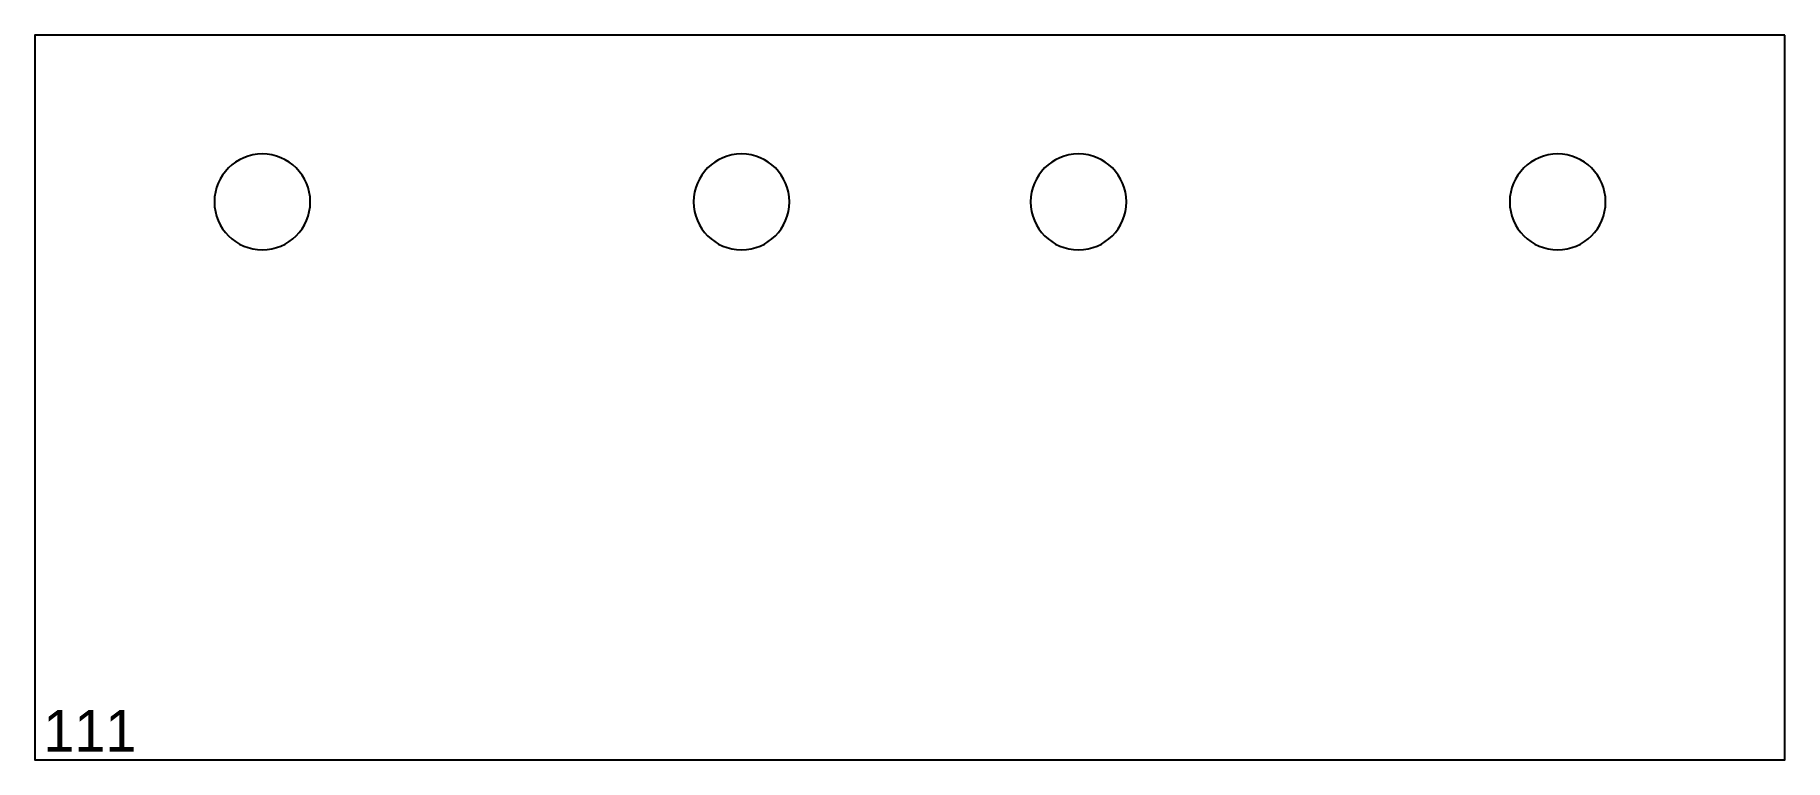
# Model space of a CAD drawing. Header units: millimetres. Extents: x 0 to 420, y 0 to 174.
import ezdxf

# ---------------------------------------------------------------- set-up
doc = ezdxf.new("R2010")
doc.units = ezdxf.units.MM
doc.header["$MEASUREMENT"] = 0
for name, color, linetype in [('ВнешнийКонтур', 7, 'Continuous'), ('Нумерация', 7, 'Continuous'), ('Отверстие', 7, 'Continuous')]:
    doc.layers.add(name, color=color, linetype=linetype)

msp = doc.modelspace()

# ---------------------------------------------------------------- linework, layer by layer
at = {"layer": 'ВнешнийКонтур', "color": 0, "linetype": 'Continuous'}
msp.add_lwpolyline([(420, 173.83), (0, 173.83), (0, 0), (420, 0)], close=True, dxfattribs=at)
at = {"layer": 'Отверстие', "color": 0, "linetype": 'Continuous'}
for points in [[(66.06, 133.83, 1), (43.06, 133.83, 1), (66.06, 133.83)], [(181.06, 133.83, 1), (158.06, 133.83, 1), (181.06, 133.83)], [(261.94, 133.83, 1), (238.94, 133.83, 1), (261.94, 133.83)], [(376.94, 133.83, 1), (353.94, 133.83, 1), (376.94, 133.83)]]:
    msp.add_lwpolyline(points, format="xyb", dxfattribs=at)

# ---------------------------------------------------------------- texts
at = {"layer": 'Нумерация', "color": 0, "linetype": 'Continuous'}
msp.add_text('111', height=10, dxfattribs=at).set_placement((2, 2))

doc.saveas('drawing.dxf')
